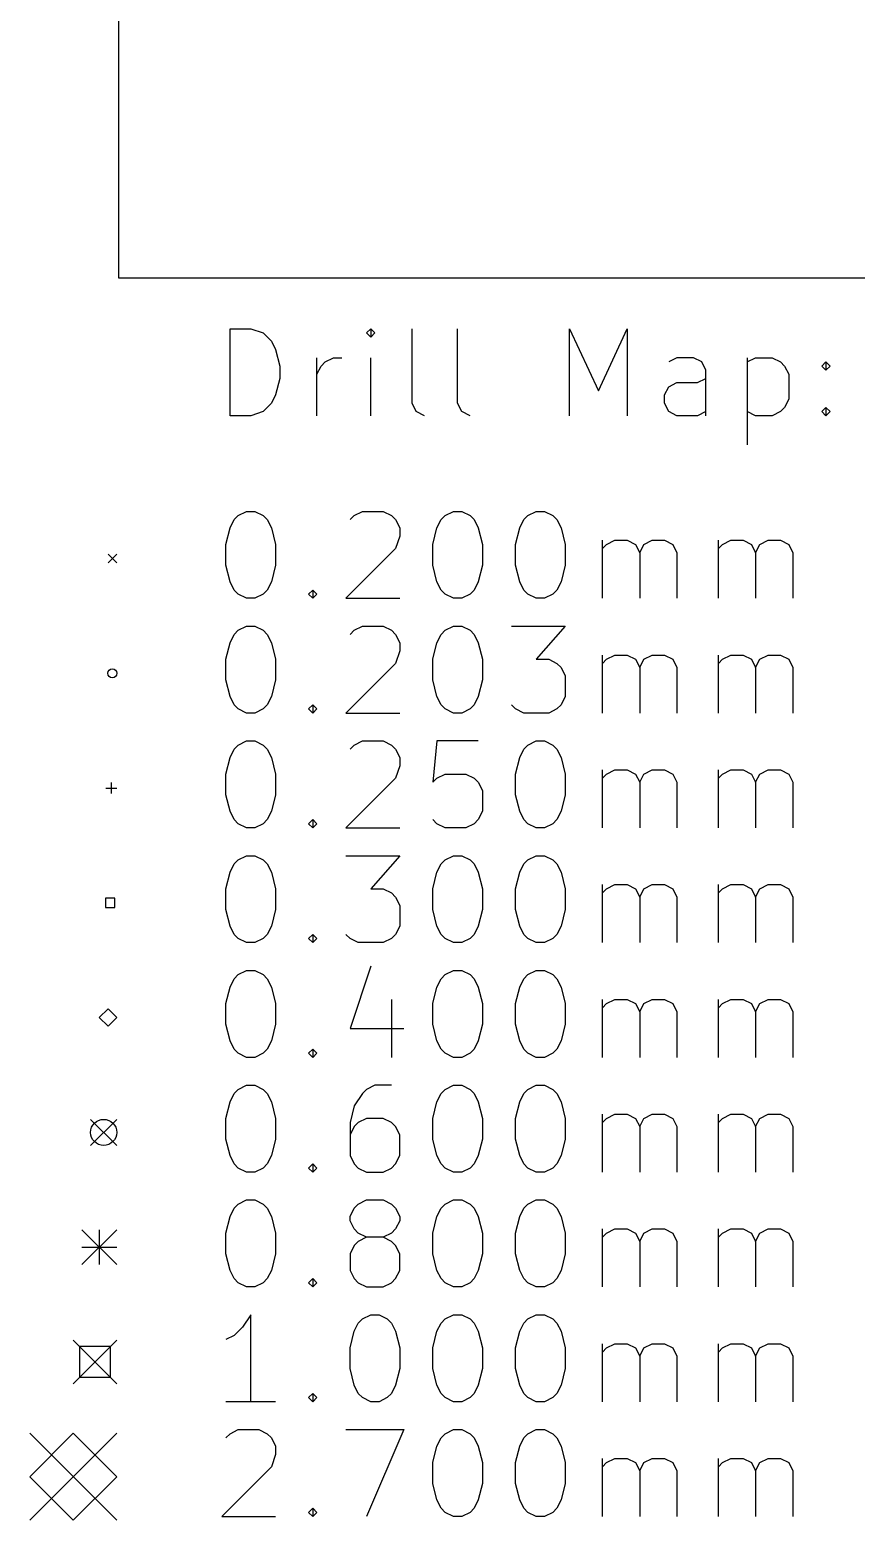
# Model space of a CAD drawing. Extents: x 65 to 140, y -133 to -30.
# Drawn here: x 64.53 to 83.55, y -132.31 to -98.03 of the extents above; entities that cross this region are included whole.
import ezdxf

# ---------------------------------------------------------------- set-up
doc = ezdxf.new("R2010")
doc.units = 0
doc.layers.add('BLACK', color=7, linetype='CONTINUOUS')

msp = doc.modelspace()

# ---------------------------------------------------------------- linework, layer by layer
at = {"layer": 'BLACK', "linetype": 'CONTINUOUS'}
for p, q in [((66.580014, -103.743982), (66.580014, -30.032414)), ((140.281586, -103.743982), (66.580014, -103.743982)), ((69.137782, -106.90882), (69.137782, -104.90882)), ((69.137782, -104.90882), (69.613972, -104.90882)), ((69.613972, -104.90882), (69.899687, -105.004058)), ((69.899687, -105.004058), (70.090163, -105.194534)), ((70.090163, -105.194534), (70.185401, -105.38501)), ((72.375877, -104.90882), (72.280639, -105.004058)), ((72.280639, -105.004058), (72.375877, -105.099296)), ((72.471115, -105.004058), (72.375877, -104.90882)), ((72.375877, -104.90882), (72.375877, -105.099296)), ((72.375877, -105.099296), (72.471115, -105.004058)), ((73.328258, -106.623105), (73.328258, -104.90882)), ((74.375877, -106.623105), (74.375877, -104.90882)), ((76.947306, -106.90882), (76.947306, -104.90882)), ((76.947306, -104.90882), (77.613973, -106.337391)), ((77.613973, -106.337391), (78.280639, -104.90882)), ((78.280639, -104.90882), (78.280639, -106.90882)), ((70.185401, -105.38501), (70.280639, -105.765962)), ((71.137782, -106.90882), (71.137782, -105.575486)), ((71.328258, -105.670724), (71.518734, -105.575486)), ((71.518734, -105.575486), (71.709211, -105.575486)), ((72.375877, -106.90882), (72.375877, -105.575486)), ((79.423496, -105.575486), (79.23302, -105.670724)), ((79.804449, -105.575486), (79.423496, -105.575486)), ((79.994925, -105.670724), (79.804449, -105.575486)), ((81.042544, -105.575486), (81.042544, -107.575486)), ((81.042544, -105.670724), (81.23302, -105.575486)), ((81.23302, -105.575486), (81.613973, -105.575486)), ((81.613973, -105.575486), (81.804449, -105.670724)), ((70.280639, -105.765962), (70.280639, -106.051677)), ((71.137782, -105.956439), (71.23302, -105.765962)), ((71.23302, -105.765962), (71.328258, -105.670724)), ((80.090163, -105.861201), (79.994925, -105.670724)), ((80.090163, -106.90882), (80.090163, -105.861201)), ((81.804449, -105.670724), (81.899687, -105.765962)), ((81.899687, -105.765962), (81.994925, -105.956439)), ((82.75683, -105.765962), (82.852068, -105.670724)), ((82.852068, -105.861201), (82.75683, -105.765962)), ((82.852068, -105.670724), (82.947306, -105.765962)), ((82.852068, -105.670724), (82.852068, -105.861201)), ((82.947306, -105.765962), (82.852068, -105.861201)), ((70.280639, -106.051677), (70.185401, -106.432629)), ((79.137782, -106.432629), (79.23302, -106.242153)), ((79.23302, -106.242153), (79.423496, -106.146915)), ((79.423496, -106.146915), (79.899687, -106.146915)), ((79.899687, -106.146915), (80.090163, -106.051677)), ((81.994925, -105.956439), (81.994925, -106.527867)), ((70.185401, -106.432629), (70.090163, -106.623105)), ((79.137782, -106.623105), (79.137782, -106.432629)), ((81.994925, -106.527867), (81.899687, -106.718343)), ((69.613972, -106.90882), (69.137782, -106.90882)), ((69.899687, -106.813582), (69.613972, -106.90882)), ((70.090163, -106.623105), (69.899687, -106.813582)), ((73.423496, -106.813582), (73.328258, -106.623105)), ((73.613972, -106.90882), (73.423496, -106.813582)), ((74.471115, -106.813582), (74.375877, -106.623105)), ((74.661591, -106.90882), (74.471115, -106.813582)), ((79.23302, -106.813582), (79.137782, -106.623105)), ((79.423496, -106.90882), (79.23302, -106.813582)), ((79.899687, -106.90882), (79.423496, -106.90882)), ((80.090163, -106.813582), (79.899687, -106.90882)), ((81.23302, -106.90882), (81.042544, -106.813582)), ((81.613973, -106.90882), (81.23302, -106.90882)), ((81.804449, -106.813582), (81.613973, -106.90882)), ((81.899687, -106.718343), (81.804449, -106.813582)), ((82.75683, -106.813582), (82.852068, -106.718343)), ((82.852068, -106.90882), (82.75683, -106.813582)), ((82.852068, -106.718343), (82.947306, -106.813582)), ((82.852068, -106.718343), (82.852068, -106.90882)), ((82.947306, -106.813582), (82.852068, -106.90882)), ((69.137782, -109.489772), (69.23302, -109.299296)), ((69.23302, -109.299296), (69.328258, -109.204058)), ((69.328258, -109.204058), (69.518734, -109.10882)), ((69.518734, -109.10882), (69.709211, -109.10882)), ((69.709211, -109.10882), (69.899687, -109.204058)), ((69.899687, -109.204058), (69.994925, -109.299296)), ((69.994925, -109.299296), (70.090163, -109.489772)), ((71.899687, -109.299296), (71.994925, -109.204058)), ((71.994925, -109.204058), (72.185401, -109.10882)), ((72.185401, -109.10882), (72.661592, -109.10882)), ((72.661592, -109.10882), (72.852068, -109.204058)), ((72.852068, -109.204058), (72.947306, -109.299296)), ((72.947306, -109.299296), (73.042544, -109.489772)), ((73.899687, -109.489772), (73.994925, -109.299296)), ((73.994925, -109.299296), (74.090163, -109.204058)), ((74.090163, -109.204058), (74.280639, -109.10882)), ((74.280639, -109.10882), (74.471116, -109.10882)), ((74.471116, -109.10882), (74.661592, -109.204058)), ((74.661592, -109.204058), (74.75683, -109.299296)), ((74.75683, -109.299296), (74.852068, -109.489772)), ((75.804449, -109.489772), (75.899687, -109.299296)), ((75.899687, -109.299296), (75.994925, -109.204058)), ((75.994925, -109.204058), (76.185401, -109.10882)), ((76.185401, -109.10882), (76.375878, -109.10882)), ((76.375878, -109.10882), (76.566354, -109.204058)), ((76.566354, -109.204058), (76.661592, -109.299296)), ((76.661592, -109.299296), (76.75683, -109.489772)), ((69.042544, -109.870724), (69.137782, -109.489772)), ((70.090163, -109.489772), (70.185401, -109.870724)), ((73.042544, -109.680248), (72.947306, -109.965962)), ((73.042544, -109.489772), (73.042544, -109.680248)), ((73.804449, -109.870724), (73.899687, -109.489772)), ((74.852068, -109.489772), (74.947306, -109.870724)), ((75.709211, -109.870724), (75.804449, -109.489772)), ((76.75683, -109.489772), (76.852068, -109.870724)), ((69.042544, -110.346915), (69.042544, -109.870724)), ((70.185401, -109.870724), (70.185401, -110.346915)), ((72.947306, -109.965962), (71.804449, -111.10882)), ((73.804449, -110.346915), (73.804449, -109.870724)), ((74.947306, -109.870724), (74.947306, -110.346915)), ((75.709211, -110.346915), (75.709211, -109.870724)), ((76.852068, -109.870724), (76.852068, -110.346915)), ((77.709211, -111.10882), (77.709211, -109.775486)), ((77.709211, -109.965962), (77.804449, -109.870724)), ((77.804449, -109.870724), (77.994925, -109.775486)), ((77.994925, -109.775486), (78.28064, -109.775486)), ((78.28064, -109.775486), (78.471116, -109.870724)), ((78.471116, -109.870724), (78.566354, -110.061201)), ((78.566354, -110.061201), (78.661592, -109.870724)), ((78.661592, -109.870724), (78.852068, -109.775486)), ((78.852068, -109.775486), (79.137782, -109.775486)), ((79.137782, -109.775486), (79.328259, -109.870724)), ((79.328259, -109.870724), (79.423497, -110.061201)), ((80.375878, -111.10882), (80.375878, -109.775486)), ((80.375878, -109.965962), (80.471116, -109.870724)), ((80.471116, -109.870724), (80.661592, -109.775486)), ((80.661592, -109.775486), (80.947307, -109.775486)), ((80.947307, -109.775486), (81.137783, -109.870724)), ((81.137783, -109.870724), (81.233021, -110.061201)), ((81.233021, -110.061201), (81.328259, -109.870724)), ((81.328259, -109.870724), (81.518735, -109.775486)), ((81.518735, -109.775486), (81.804449, -109.775486)), ((81.804449, -109.775486), (81.994926, -109.870724)), ((81.994926, -109.870724), (82.090164, -110.061201)), ((66.330014, -110.093982), (66.530014, -110.293982)), ((66.530014, -110.093982), (66.330014, -110.293982)), ((69.137782, -110.727867), (69.042544, -110.346915)), ((70.185401, -110.346915), (70.090163, -110.727867)), ((73.899687, -110.727867), (73.804449, -110.346915)), ((74.947306, -110.346915), (74.852068, -110.727867)), ((75.804449, -110.727867), (75.709211, -110.346915)), ((76.852068, -110.346915), (76.75683, -110.727867)), ((78.566354, -110.061201), (78.566354, -111.10882)), ((79.423497, -110.061201), (79.423497, -111.10882)), ((81.233021, -110.061201), (81.233021, -111.10882)), ((82.090164, -110.061201), (82.090164, -111.10882)), ((69.23302, -110.918343), (69.137782, -110.727867)), ((70.090163, -110.727867), (69.994925, -110.918343)), ((73.994925, -110.918343), (73.899687, -110.727867)), ((74.852068, -110.727867), (74.75683, -110.918343)), ((75.899687, -110.918343), (75.804449, -110.727867)), ((76.75683, -110.727867), (76.661592, -110.918343)), ((69.328258, -111.013582), (69.23302, -110.918343)), ((69.518734, -111.10882), (69.328258, -111.013582)), ((69.899687, -111.013582), (69.709211, -111.10882)), ((69.994925, -110.918343), (69.899687, -111.013582)), ((70.947306, -111.013582), (71.042544, -110.918343)), ((71.042544, -111.10882), (70.947306, -111.013582)), ((71.042544, -110.918343), (71.137782, -111.013582)), ((71.042544, -110.918343), (71.042544, -111.10882)), ((71.137782, -111.013582), (71.042544, -111.10882)), ((74.090163, -111.013582), (73.994925, -110.918343)), ((74.280639, -111.10882), (74.090163, -111.013582)), ((74.661592, -111.013582), (74.471116, -111.10882)), ((74.75683, -110.918343), (74.661592, -111.013582)), ((75.994925, -111.013582), (75.899687, -110.918343)), ((76.185401, -111.10882), (75.994925, -111.013582)), ((76.566354, -111.013582), (76.375878, -111.10882)), ((76.661592, -110.918343), (76.566354, -111.013582)), ((69.709211, -111.10882), (69.518734, -111.10882)), ((71.804449, -111.10882), (73.042544, -111.10882)), ((74.471116, -111.10882), (74.280639, -111.10882)), ((76.375878, -111.10882), (76.185401, -111.10882)), ((69.328258, -111.844058), (69.518734, -111.74882)), ((69.518734, -111.74882), (69.709211, -111.74882)), ((69.709211, -111.74882), (69.899687, -111.844058)), ((71.994925, -111.844058), (72.185401, -111.74882)), ((72.185401, -111.74882), (72.661592, -111.74882)), ((72.661592, -111.74882), (72.852068, -111.844058)), ((74.090163, -111.844058), (74.280639, -111.74882)), ((74.280639, -111.74882), (74.471116, -111.74882)), ((74.471116, -111.74882), (74.661592, -111.844058)), ((75.613973, -111.74882), (76.852068, -111.74882)), ((76.852068, -111.74882), (76.185401, -112.510724)), ((69.137782, -112.129772), (69.23302, -111.939296)), ((69.23302, -111.939296), (69.328258, -111.844058)), ((69.899687, -111.844058), (69.994925, -111.939296)), ((69.994925, -111.939296), (70.090163, -112.129772)), ((71.899687, -111.939296), (71.994925, -111.844058)), ((72.852068, -111.844058), (72.947306, -111.939296)), ((72.947306, -111.939296), (73.042544, -112.129772)), ((73.899687, -112.129772), (73.994925, -111.939296)), ((73.994925, -111.939296), (74.090163, -111.844058)), ((74.661592, -111.844058), (74.75683, -111.939296)), ((74.75683, -111.939296), (74.852068, -112.129772)), ((69.042544, -112.510724), (69.137782, -112.129772)), ((70.090163, -112.129772), (70.185401, -112.510724)), ((73.042544, -112.320248), (72.947306, -112.605962)), ((73.042544, -112.129772), (73.042544, -112.320248)), ((73.804449, -112.510724), (73.899687, -112.129772)), ((74.852068, -112.129772), (74.947306, -112.510724)), ((77.709211, -113.74882), (77.709211, -112.415486)), ((77.804449, -112.510724), (77.994925, -112.415486)), ((77.994925, -112.415486), (78.28064, -112.415486)), ((78.28064, -112.415486), (78.471116, -112.510724)), ((78.661592, -112.510724), (78.852068, -112.415486)), ((78.852068, -112.415486), (79.137782, -112.415486)), ((79.137782, -112.415486), (79.328259, -112.510724)), ((80.375878, -113.74882), (80.375878, -112.415486)), ((80.471116, -112.510724), (80.661592, -112.415486)), ((80.661592, -112.415486), (80.947307, -112.415486)), ((80.947307, -112.415486), (81.137783, -112.510724)), ((81.328259, -112.510724), (81.518735, -112.415486)), ((81.518735, -112.415486), (81.804449, -112.415486)), ((81.804449, -112.415486), (81.994926, -112.510724)), ((69.042544, -112.986915), (69.042544, -112.510724)), ((70.185401, -112.510724), (70.185401, -112.986915)), ((72.947306, -112.605962), (71.804449, -113.74882)), ((73.804449, -112.986915), (73.804449, -112.510724)), ((74.947306, -112.510724), (74.947306, -112.986915)), ((76.185401, -112.510724), (76.471116, -112.510724)), ((76.471116, -112.510724), (76.661592, -112.605962)), ((76.661592, -112.605962), (76.75683, -112.701201)), ((76.75683, -112.701201), (76.852068, -112.891677)), ((77.709211, -112.605962), (77.804449, -112.510724)), ((78.471116, -112.510724), (78.566354, -112.701201)), ((78.566354, -112.701201), (78.661592, -112.510724)), ((78.566354, -112.701201), (78.566354, -113.74882)), ((79.328259, -112.510724), (79.423497, -112.701201)), ((79.423497, -112.701201), (79.423497, -113.74882)), ((80.375878, -112.605962), (80.471116, -112.510724)), ((81.137783, -112.510724), (81.233021, -112.701201)), ((81.233021, -112.701201), (81.328259, -112.510724)), ((81.233021, -112.701201), (81.233021, -113.74882)), ((81.994926, -112.510724), (82.090164, -112.701201)), ((82.090164, -112.701201), (82.090164, -113.74882)), ((69.137782, -113.367867), (69.042544, -112.986915)), ((70.185401, -112.986915), (70.090163, -113.367867)), ((73.899687, -113.367867), (73.804449, -112.986915)), ((74.947306, -112.986915), (74.852068, -113.367867)), ((76.852068, -112.891677), (76.852068, -113.367867)), ((69.23302, -113.558343), (69.137782, -113.367867)), ((70.090163, -113.367867), (69.994925, -113.558343)), ((73.994925, -113.558343), (73.899687, -113.367867)), ((74.852068, -113.367867), (74.75683, -113.558343)), ((76.852068, -113.367867), (76.75683, -113.558343)), ((69.328258, -113.653582), (69.23302, -113.558343)), ((69.518734, -113.74882), (69.328258, -113.653582)), ((69.709211, -113.74882), (69.518734, -113.74882)), ((69.899687, -113.653582), (69.709211, -113.74882)), ((69.994925, -113.558343), (69.899687, -113.653582)), ((70.947306, -113.653582), (71.042544, -113.558343)), ((71.042544, -113.74882), (70.947306, -113.653582)), ((71.042544, -113.558343), (71.137782, -113.653582)), ((71.042544, -113.558343), (71.042544, -113.74882)), ((71.137782, -113.653582), (71.042544, -113.74882)), ((71.804449, -113.74882), (73.042544, -113.74882)), ((74.090163, -113.653582), (73.994925, -113.558343)), ((74.280639, -113.74882), (74.090163, -113.653582)), ((74.471116, -113.74882), (74.280639, -113.74882)), ((74.661592, -113.653582), (74.471116, -113.74882)), ((74.75683, -113.558343), (74.661592, -113.653582)), ((75.709211, -113.653582), (75.613973, -113.558343)), ((75.899687, -113.74882), (75.709211, -113.653582)), ((76.471116, -113.74882), (75.899687, -113.74882)), ((76.661592, -113.653582), (76.471116, -113.74882)), ((76.75683, -113.558343), (76.661592, -113.653582)), ((69.23302, -114.579296), (69.328258, -114.484058)), ((69.328258, -114.484058), (69.518734, -114.38882)), ((69.518734, -114.38882), (69.709211, -114.38882)), ((69.709211, -114.38882), (69.899687, -114.484058)), ((69.899687, -114.484058), (69.994925, -114.579296)), ((71.899687, -114.579296), (71.994925, -114.484058)), ((71.994925, -114.484058), (72.185401, -114.38882)), ((72.185401, -114.38882), (72.661592, -114.38882)), ((72.661592, -114.38882), (72.852068, -114.484058)), ((72.852068, -114.484058), (72.947306, -114.579296)), ((73.899687, -114.38882), (73.804449, -115.341201)), ((74.852068, -114.38882), (73.899687, -114.38882)), ((75.899687, -114.579296), (75.994925, -114.484058)), ((75.994925, -114.484058), (76.185401, -114.38882)), ((76.185401, -114.38882), (76.375878, -114.38882)), ((76.375878, -114.38882), (76.566354, -114.484058)), ((76.566354, -114.484058), (76.661592, -114.579296)), ((69.042544, -115.150724), (69.137782, -114.769772)), ((69.137782, -114.769772), (69.23302, -114.579296)), ((69.994925, -114.579296), (70.090163, -114.769772)), ((70.090163, -114.769772), (70.185401, -115.150724)), ((72.947306, -114.579296), (73.042544, -114.769772)), ((73.042544, -114.769772), (73.042544, -114.960248)), ((75.709211, -115.150724), (75.804449, -114.769772)), ((75.804449, -114.769772), (75.899687, -114.579296)), ((76.661592, -114.579296), (76.75683, -114.769772)), ((76.75683, -114.769772), (76.852068, -115.150724)), ((69.042544, -115.626915), (69.042544, -115.150724)), ((70.185401, -115.150724), (70.185401, -115.626915)), ((73.042544, -114.960248), (72.947306, -115.245962)), ((73.899687, -115.245962), (74.090163, -115.150724)), ((74.090163, -115.150724), (74.566354, -115.150724)), ((74.566354, -115.150724), (74.75683, -115.245962)), ((75.709211, -115.626915), (75.709211, -115.150724)), ((76.852068, -115.150724), (76.852068, -115.626915)), ((77.709211, -116.38882), (77.709211, -115.055486)), ((77.709211, -115.245962), (77.804449, -115.150724)), ((77.804449, -115.150724), (77.994925, -115.055486)), ((77.994925, -115.055486), (78.28064, -115.055486)), ((78.28064, -115.055486), (78.471116, -115.150724)), ((78.471116, -115.150724), (78.566354, -115.341201)), ((78.566354, -115.341201), (78.661592, -115.150724)), ((78.661592, -115.150724), (78.852068, -115.055486)), ((78.852068, -115.055486), (79.137782, -115.055486)), ((79.137782, -115.055486), (79.328259, -115.150724)), ((79.328259, -115.150724), (79.423497, -115.341201)), ((80.375878, -116.38882), (80.375878, -115.055486)), ((80.375878, -115.245962), (80.471116, -115.150724)), ((80.471116, -115.150724), (80.661592, -115.055486)), ((80.661592, -115.055486), (80.947307, -115.055486)), ((80.947307, -115.055486), (81.137783, -115.150724)), ((81.137783, -115.150724), (81.233021, -115.341201)), ((81.233021, -115.341201), (81.328259, -115.150724)), ((81.328259, -115.150724), (81.518735, -115.055486)), ((81.518735, -115.055486), (81.804449, -115.055486)), ((81.804449, -115.055486), (81.994926, -115.150724)), ((81.994926, -115.150724), (82.090164, -115.341201)), ((66.280014, -115.473982), (66.530014, -115.473982)), ((66.405014, -115.348982), (66.405014, -115.598982)), ((72.947306, -115.245962), (71.804449, -116.38882)), ((73.804449, -115.341201), (73.899687, -115.245962)), ((74.75683, -115.245962), (74.852068, -115.341201)), ((74.852068, -115.341201), (74.947306, -115.531677)), ((78.566354, -115.341201), (78.566354, -116.38882)), ((79.423497, -115.341201), (79.423497, -116.38882)), ((81.233021, -115.341201), (81.233021, -116.38882)), ((82.090164, -115.341201), (82.090164, -116.38882)), ((69.137782, -116.007867), (69.042544, -115.626915)), ((70.185401, -115.626915), (70.090163, -116.007867)), ((74.947306, -115.531677), (74.947306, -116.007867)), ((75.804449, -116.007867), (75.709211, -115.626915)), ((76.852068, -115.626915), (76.75683, -116.007867)), ((69.23302, -116.198343), (69.137782, -116.007867)), ((69.328258, -116.293582), (69.23302, -116.198343)), ((69.994925, -116.198343), (69.899687, -116.293582)), ((70.090163, -116.007867), (69.994925, -116.198343)), ((70.947306, -116.293582), (71.042544, -116.198343)), ((71.042544, -116.198343), (71.137782, -116.293582)), ((71.042544, -116.198343), (71.042544, -116.38882)), ((73.899687, -116.293582), (73.804449, -116.198343)), ((74.852068, -116.198343), (74.75683, -116.293582)), ((74.947306, -116.007867), (74.852068, -116.198343)), ((75.899687, -116.198343), (75.804449, -116.007867)), ((75.994925, -116.293582), (75.899687, -116.198343)), ((76.661592, -116.198343), (76.566354, -116.293582)), ((76.75683, -116.007867), (76.661592, -116.198343)), ((69.518734, -116.38882), (69.328258, -116.293582)), ((69.709211, -116.38882), (69.518734, -116.38882)), ((69.899687, -116.293582), (69.709211, -116.38882)), ((71.042544, -116.38882), (70.947306, -116.293582)), ((71.137782, -116.293582), (71.042544, -116.38882)), ((71.804449, -116.38882), (73.042544, -116.38882)), ((74.090163, -116.38882), (73.899687, -116.293582)), ((74.566354, -116.38882), (74.090163, -116.38882)), ((74.75683, -116.293582), (74.566354, -116.38882)), ((76.185401, -116.38882), (75.994925, -116.293582)), ((76.375878, -116.38882), (76.185401, -116.38882)), ((76.566354, -116.293582), (76.375878, -116.38882)), ((69.137782, -117.409772), (69.23302, -117.219296)), ((69.23302, -117.219296), (69.328258, -117.124058)), ((69.328258, -117.124058), (69.518734, -117.02882)), ((69.518734, -117.02882), (69.709211, -117.02882)), ((69.709211, -117.02882), (69.899687, -117.124058)), ((69.899687, -117.124058), (69.994925, -117.219296)), ((69.994925, -117.219296), (70.090163, -117.409772)), ((71.804449, -117.02882), (73.042544, -117.02882)), ((73.042544, -117.02882), (72.375877, -117.790724)), ((73.899687, -117.409772), (73.994925, -117.219296)), ((73.994925, -117.219296), (74.090163, -117.124058)), ((74.090163, -117.124058), (74.280639, -117.02882)), ((74.280639, -117.02882), (74.471116, -117.02882)), ((74.471116, -117.02882), (74.661592, -117.124058)), ((74.661592, -117.124058), (74.75683, -117.219296)), ((74.75683, -117.219296), (74.852068, -117.409772)), ((75.804449, -117.409772), (75.899687, -117.219296)), ((75.899687, -117.219296), (75.994925, -117.124058)), ((75.994925, -117.124058), (76.185401, -117.02882)), ((76.185401, -117.02882), (76.375878, -117.02882)), ((76.375878, -117.02882), (76.566354, -117.124058)), ((76.566354, -117.124058), (76.661592, -117.219296)), ((76.661592, -117.219296), (76.75683, -117.409772)), ((69.042544, -117.790724), (69.137782, -117.409772)), ((70.090163, -117.409772), (70.185401, -117.790724)), ((73.804449, -117.790724), (73.899687, -117.409772)), ((74.852068, -117.409772), (74.947306, -117.790724)), ((75.709211, -117.790724), (75.804449, -117.409772)), ((76.75683, -117.409772), (76.852068, -117.790724)), ((69.042544, -118.266915), (69.042544, -117.790724)), ((70.185401, -117.790724), (70.185401, -118.266915)), ((72.375877, -117.790724), (72.661592, -117.790724)), ((72.661592, -117.790724), (72.852068, -117.885962)), ((72.852068, -117.885962), (72.947306, -117.981201)), ((73.804449, -118.266915), (73.804449, -117.790724)), ((74.947306, -117.790724), (74.947306, -118.266915)), ((75.709211, -118.266915), (75.709211, -117.790724)), ((76.852068, -117.790724), (76.852068, -118.266915)), ((77.709211, -119.02882), (77.709211, -117.695486)), ((77.709211, -117.885962), (77.804449, -117.790724)), ((77.804449, -117.790724), (77.994925, -117.695486)), ((77.994925, -117.695486), (78.28064, -117.695486)), ((78.28064, -117.695486), (78.471116, -117.790724)), ((78.471116, -117.790724), (78.566354, -117.981201)), ((78.566354, -117.981201), (78.661592, -117.790724)), ((78.661592, -117.790724), (78.852068, -117.695486)), ((78.852068, -117.695486), (79.137782, -117.695486)), ((79.137782, -117.695486), (79.328259, -117.790724)), ((79.328259, -117.790724), (79.423497, -117.981201)), ((80.375878, -119.02882), (80.375878, -117.695486)), ((80.375878, -117.885962), (80.471116, -117.790724)), ((80.471116, -117.790724), (80.661592, -117.695486)), ((80.661592, -117.695486), (80.947307, -117.695486)), ((80.947307, -117.695486), (81.137783, -117.790724)), ((81.137783, -117.790724), (81.233021, -117.981201)), ((81.233021, -117.981201), (81.328259, -117.790724)), ((81.328259, -117.790724), (81.518735, -117.695486)), ((81.518735, -117.695486), (81.804449, -117.695486)), ((81.804449, -117.695486), (81.994926, -117.790724)), ((81.994926, -117.790724), (82.090164, -117.981201)), ((66.486081, -118.007915), (66.273947, -118.007915)), ((66.273947, -118.007915), (66.273947, -118.220049)), ((66.273947, -118.220049), (66.486081, -118.220049)), ((66.486081, -118.220049), (66.486081, -118.007915)), ((69.137782, -118.647867), (69.042544, -118.266915)), ((70.185401, -118.266915), (70.090163, -118.647867)), ((72.947306, -117.981201), (73.042544, -118.171677)), ((73.042544, -118.171677), (73.042544, -118.647867)), ((73.899687, -118.647867), (73.804449, -118.266915)), ((74.947306, -118.266915), (74.852068, -118.647867)), ((75.804449, -118.647867), (75.709211, -118.266915)), ((76.852068, -118.266915), (76.75683, -118.647867)), ((78.566354, -117.981201), (78.566354, -119.02882)), ((79.423497, -117.981201), (79.423497, -119.02882)), ((81.233021, -117.981201), (81.233021, -119.02882)), ((82.090164, -117.981201), (82.090164, -119.02882)), ((69.23302, -118.838343), (69.137782, -118.647867)), ((69.328258, -118.933582), (69.23302, -118.838343)), ((69.518734, -119.02882), (69.328258, -118.933582)), ((69.899687, -118.933582), (69.709211, -119.02882)), ((69.994925, -118.838343), (69.899687, -118.933582)), ((70.090163, -118.647867), (69.994925, -118.838343)), ((70.947306, -118.933582), (71.042544, -118.838343)), ((71.042544, -119.02882), (70.947306, -118.933582)), ((71.042544, -118.838343), (71.137782, -118.933582)), ((71.042544, -118.838343), (71.042544, -119.02882)), ((71.137782, -118.933582), (71.042544, -119.02882)), ((71.899687, -118.933582), (71.804449, -118.838343)), ((72.090163, -119.02882), (71.899687, -118.933582)), ((72.852068, -118.933582), (72.661592, -119.02882)), ((72.947306, -118.838343), (72.852068, -118.933582)), ((73.042544, -118.647867), (72.947306, -118.838343)), ((73.994925, -118.838343), (73.899687, -118.647867)), ((74.090163, -118.933582), (73.994925, -118.838343)), ((74.280639, -119.02882), (74.090163, -118.933582)), ((74.661592, -118.933582), (74.471116, -119.02882)), ((74.75683, -118.838343), (74.661592, -118.933582)), ((74.852068, -118.647867), (74.75683, -118.838343)), ((75.899687, -118.838343), (75.804449, -118.647867)), ((75.994925, -118.933582), (75.899687, -118.838343)), ((76.185401, -119.02882), (75.994925, -118.933582)), ((76.566354, -118.933582), (76.375878, -119.02882)), ((76.661592, -118.838343), (76.566354, -118.933582)), ((76.75683, -118.647867), (76.661592, -118.838343)), ((69.709211, -119.02882), (69.518734, -119.02882)), ((72.661592, -119.02882), (72.090163, -119.02882)), ((74.471116, -119.02882), (74.280639, -119.02882)), ((76.375878, -119.02882), (76.185401, -119.02882)), ((72.375877, -119.573582), (71.899687, -121.002153)), ((69.137782, -120.049772), (69.23302, -119.859296)), ((69.23302, -119.859296), (69.328258, -119.764058)), ((69.328258, -119.764058), (69.518734, -119.66882)), ((69.518734, -119.66882), (69.709211, -119.66882)), ((69.709211, -119.66882), (69.899687, -119.764058)), ((69.899687, -119.764058), (69.994925, -119.859296)), ((69.994925, -119.859296), (70.090163, -120.049772)), ((73.899687, -120.049772), (73.994925, -119.859296)), ((73.994925, -119.859296), (74.090163, -119.764058)), ((74.090163, -119.764058), (74.280639, -119.66882)), ((74.280639, -119.66882), (74.471116, -119.66882)), ((74.471116, -119.66882), (74.661592, -119.764058)), ((74.661592, -119.764058), (74.75683, -119.859296)), ((74.75683, -119.859296), (74.852068, -120.049772)), ((75.804449, -120.049772), (75.899687, -119.859296)), ((75.899687, -119.859296), (75.994925, -119.764058)), ((75.994925, -119.764058), (76.185401, -119.66882)), ((76.185401, -119.66882), (76.375878, -119.66882)), ((76.375878, -119.66882), (76.566354, -119.764058)), ((76.566354, -119.764058), (76.661592, -119.859296)), ((76.661592, -119.859296), (76.75683, -120.049772)), ((69.042544, -120.430724), (69.137782, -120.049772)), ((70.090163, -120.049772), (70.185401, -120.430724)), ((73.804449, -120.430724), (73.899687, -120.049772)), ((74.852068, -120.049772), (74.947306, -120.430724)), ((75.709211, -120.430724), (75.804449, -120.049772)), ((76.75683, -120.049772), (76.852068, -120.430724)), ((66.330014, -120.553982), (66.130014, -120.753982)), ((66.530014, -120.753982), (66.330014, -120.553982)), ((69.042544, -120.906915), (69.042544, -120.430724)), ((70.185401, -120.430724), (70.185401, -120.906915)), ((72.852068, -120.335486), (72.852068, -121.66882)), ((73.804449, -120.906915), (73.804449, -120.430724)), ((74.947306, -120.430724), (74.947306, -120.906915)), ((75.709211, -120.906915), (75.709211, -120.430724)), ((76.852068, -120.430724), (76.852068, -120.906915)), ((77.709211, -121.66882), (77.709211, -120.335486)), ((77.709211, -120.525962), (77.804449, -120.430724)), ((77.804449, -120.430724), (77.994925, -120.335486)), ((77.994925, -120.335486), (78.28064, -120.335486)), ((78.28064, -120.335486), (78.471116, -120.430724)), ((78.471116, -120.430724), (78.566354, -120.621201)), ((78.566354, -120.621201), (78.661592, -120.430724)), ((78.566354, -120.621201), (78.566354, -121.66882)), ((78.661592, -120.430724), (78.852068, -120.335486)), ((78.852068, -120.335486), (79.137782, -120.335486)), ((79.137782, -120.335486), (79.328259, -120.430724)), ((79.328259, -120.430724), (79.423497, -120.621201)), ((79.423497, -120.621201), (79.423497, -121.66882)), ((80.375878, -121.66882), (80.375878, -120.335486)), ((80.375878, -120.525962), (80.471116, -120.430724)), ((80.471116, -120.430724), (80.661592, -120.335486)), ((80.661592, -120.335486), (80.947307, -120.335486)), ((80.947307, -120.335486), (81.137783, -120.430724)), ((81.137783, -120.430724), (81.233021, -120.621201)), ((81.233021, -120.621201), (81.328259, -120.430724)), ((81.233021, -120.621201), (81.233021, -121.66882)), ((81.328259, -120.430724), (81.518735, -120.335486)), ((81.518735, -120.335486), (81.804449, -120.335486)), ((81.804449, -120.335486), (81.994926, -120.430724)), ((81.994926, -120.430724), (82.090164, -120.621201)), ((82.090164, -120.621201), (82.090164, -121.66882)), ((66.130014, -120.753982), (66.330014, -120.953982)), ((66.330014, -120.953982), (66.530014, -120.753982)), ((69.137782, -121.287867), (69.042544, -120.906915)), ((70.185401, -120.906915), (70.090163, -121.287867)), ((71.899687, -121.002153), (73.137782, -121.002153)), ((73.899687, -121.287867), (73.804449, -120.906915)), ((74.947306, -120.906915), (74.852068, -121.287867)), ((75.804449, -121.287867), (75.709211, -120.906915)), ((76.852068, -120.906915), (76.75683, -121.287867)), ((69.23302, -121.478343), (69.137782, -121.287867)), ((70.090163, -121.287867), (69.994925, -121.478343)), ((73.994925, -121.478343), (73.899687, -121.287867)), ((74.852068, -121.287867), (74.75683, -121.478343)), ((75.899687, -121.478343), (75.804449, -121.287867)), ((76.75683, -121.287867), (76.661592, -121.478343)), ((69.328258, -121.573582), (69.23302, -121.478343)), ((69.518734, -121.66882), (69.328258, -121.573582)), ((69.709211, -121.66882), (69.518734, -121.66882)), ((69.899687, -121.573582), (69.709211, -121.66882)), ((69.994925, -121.478343), (69.899687, -121.573582)), ((70.947306, -121.573582), (71.042544, -121.478343)), ((71.042544, -121.66882), (70.947306, -121.573582)), ((71.042544, -121.478343), (71.137782, -121.573582)), ((71.042544, -121.478343), (71.042544, -121.66882)), ((71.137782, -121.573582), (71.042544, -121.66882)), ((74.090163, -121.573582), (73.994925, -121.478343)), ((74.280639, -121.66882), (74.090163, -121.573582)), ((74.471116, -121.66882), (74.280639, -121.66882)), ((74.661592, -121.573582), (74.471116, -121.66882)), ((74.75683, -121.478343), (74.661592, -121.573582)), ((75.994925, -121.573582), (75.899687, -121.478343)), ((76.185401, -121.66882), (75.994925, -121.573582)), ((76.375878, -121.66882), (76.185401, -121.66882)), ((76.566354, -121.573582), (76.375878, -121.66882)), ((76.661592, -121.478343), (76.566354, -121.573582)), ((69.328258, -122.404058), (69.518734, -122.30882)), ((69.518734, -122.30882), (69.709211, -122.30882)), ((69.709211, -122.30882), (69.899687, -122.404058)), ((72.471115, -122.30882), (72.280639, -122.404058)), ((72.852068, -122.30882), (72.471115, -122.30882)), ((74.090163, -122.404058), (74.280639, -122.30882)), ((74.280639, -122.30882), (74.471116, -122.30882)), ((74.471116, -122.30882), (74.661592, -122.404058)), ((75.994925, -122.404058), (76.185401, -122.30882)), ((76.185401, -122.30882), (76.375878, -122.30882)), ((76.375878, -122.30882), (76.566354, -122.404058)), ((69.042544, -123.070724), (69.137782, -122.689772)), ((69.137782, -122.689772), (69.23302, -122.499296)), ((69.23302, -122.499296), (69.328258, -122.404058)), ((69.899687, -122.404058), (69.994925, -122.499296)), ((69.994925, -122.499296), (70.090163, -122.689772)), ((70.090163, -122.689772), (70.185401, -123.070724)), ((72.185401, -122.499296), (71.994925, -122.78501)), ((72.280639, -122.404058), (72.185401, -122.499296)), ((73.804449, -123.070724), (73.899687, -122.689772)), ((73.899687, -122.689772), (73.994925, -122.499296)), ((73.994925, -122.499296), (74.090163, -122.404058)), ((74.661592, -122.404058), (74.75683, -122.499296)), ((74.75683, -122.499296), (74.852068, -122.689772)), ((74.852068, -122.689772), (74.947306, -123.070724)), ((75.709211, -123.070724), (75.804449, -122.689772)), ((75.804449, -122.689772), (75.899687, -122.499296)), ((75.899687, -122.499296), (75.994925, -122.404058)), ((76.566354, -122.404058), (76.661592, -122.499296)), ((76.661592, -122.499296), (76.75683, -122.689772)), ((76.75683, -122.689772), (76.852068, -123.070724)), ((71.994925, -122.78501), (71.899687, -123.165962)), ((77.709211, -124.30882), (77.709211, -122.975486)), ((77.804449, -123.070724), (77.994925, -122.975486)), ((77.994925, -122.975486), (78.28064, -122.975486)), ((78.28064, -122.975486), (78.471116, -123.070724)), ((78.661592, -123.070724), (78.852068, -122.975486)), ((78.852068, -122.975486), (79.137782, -122.975486)), ((79.137782, -122.975486), (79.328259, -123.070724)), ((80.375878, -124.30882), (80.375878, -122.975486)), ((80.471116, -123.070724), (80.661592, -122.975486)), ((80.661592, -122.975486), (80.947307, -122.975486)), ((80.947307, -122.975486), (81.137783, -123.070724)), ((81.328259, -123.070724), (81.518735, -122.975486)), ((81.518735, -122.975486), (81.804449, -122.975486)), ((81.804449, -122.975486), (81.994926, -123.070724)), ((65.930014, -123.093982), (66.530014, -123.693982)), ((66.530014, -123.093982), (65.930014, -123.693982)), ((69.042544, -123.546915), (69.042544, -123.070724)), ((70.185401, -123.070724), (70.185401, -123.546915)), ((71.899687, -123.165962), (71.899687, -123.927867)), ((71.994925, -123.261201), (71.899687, -123.451677)), ((72.090163, -123.165962), (71.994925, -123.261201)), ((72.280639, -123.070724), (72.090163, -123.165962)), ((72.661592, -123.070724), (72.280639, -123.070724)), ((72.852068, -123.165962), (72.661592, -123.070724)), ((72.947306, -123.261201), (72.852068, -123.165962)), ((73.042544, -123.451677), (72.947306, -123.261201)), ((73.804449, -123.546915), (73.804449, -123.070724)), ((74.947306, -123.070724), (74.947306, -123.546915)), ((75.709211, -123.546915), (75.709211, -123.070724)), ((76.852068, -123.070724), (76.852068, -123.546915)), ((77.709211, -123.165962), (77.804449, -123.070724)), ((78.471116, -123.070724), (78.566354, -123.261201)), ((78.566354, -123.261201), (78.661592, -123.070724)), ((78.566354, -123.261201), (78.566354, -124.30882)), ((79.328259, -123.070724), (79.423497, -123.261201)), ((79.423497, -123.261201), (79.423497, -124.30882)), ((80.375878, -123.165962), (80.471116, -123.070724)), ((81.137783, -123.070724), (81.233021, -123.261201)), ((81.233021, -123.261201), (81.328259, -123.070724)), ((81.233021, -123.261201), (81.233021, -124.30882)), ((81.994926, -123.070724), (82.090164, -123.261201)), ((82.090164, -123.261201), (82.090164, -124.30882)), ((69.137782, -123.927867), (69.042544, -123.546915)), ((70.185401, -123.546915), (70.090163, -123.927867)), ((73.042544, -123.927867), (73.042544, -123.451677)), ((73.899687, -123.927867), (73.804449, -123.546915)), ((74.947306, -123.546915), (74.852068, -123.927867)), ((75.804449, -123.927867), (75.709211, -123.546915)), ((76.852068, -123.546915), (76.75683, -123.927867)), ((69.23302, -124.118343), (69.137782, -123.927867)), ((70.090163, -123.927867), (69.994925, -124.118343)), ((71.899687, -123.927867), (71.994925, -124.118343)), ((72.947306, -124.118343), (73.042544, -123.927867)), ((73.994925, -124.118343), (73.899687, -123.927867)), ((74.852068, -123.927867), (74.75683, -124.118343)), ((75.899687, -124.118343), (75.804449, -123.927867)), ((76.75683, -123.927867), (76.661592, -124.118343)), ((69.328258, -124.213582), (69.23302, -124.118343)), ((69.518734, -124.30882), (69.328258, -124.213582)), ((69.709211, -124.30882), (69.518734, -124.30882)), ((69.899687, -124.213582), (69.709211, -124.30882)), ((69.994925, -124.118343), (69.899687, -124.213582)), ((70.947306, -124.213582), (71.042544, -124.118343)), ((71.042544, -124.30882), (70.947306, -124.213582)), ((71.042544, -124.118343), (71.137782, -124.213582)), ((71.042544, -124.118343), (71.042544, -124.30882)), ((71.137782, -124.213582), (71.042544, -124.30882)), ((71.994925, -124.118343), (72.090163, -124.213582)), ((72.090163, -124.213582), (72.280639, -124.30882)), ((72.280639, -124.30882), (72.661592, -124.30882)), ((72.661592, -124.30882), (72.852068, -124.213582)), ((72.852068, -124.213582), (72.947306, -124.118343)), ((74.090163, -124.213582), (73.994925, -124.118343)), ((74.280639, -124.30882), (74.090163, -124.213582)), ((74.471116, -124.30882), (74.280639, -124.30882)), ((74.661592, -124.213582), (74.471116, -124.30882)), ((74.75683, -124.118343), (74.661592, -124.213582)), ((75.994925, -124.213582), (75.899687, -124.118343)), ((76.185401, -124.30882), (75.994925, -124.213582)), ((76.375878, -124.30882), (76.185401, -124.30882)), ((76.566354, -124.213582), (76.375878, -124.30882)), ((76.661592, -124.118343), (76.566354, -124.213582)), ((69.23302, -125.139296), (69.328258, -125.044058)), ((69.328258, -125.044058), (69.518734, -124.94882)), ((69.518734, -124.94882), (69.709211, -124.94882)), ((69.709211, -124.94882), (69.899687, -125.044058)), ((69.899687, -125.044058), (69.994925, -125.139296)), ((71.994925, -125.139296), (72.090163, -125.044058)), ((72.090163, -125.044058), (72.280639, -124.94882)), ((72.280639, -124.94882), (72.661592, -124.94882)), ((72.661592, -124.94882), (72.852068, -125.044058)), ((72.852068, -125.044058), (72.947306, -125.139296)), ((73.994925, -125.139296), (74.090163, -125.044058)), ((74.090163, -125.044058), (74.280639, -124.94882)), ((74.280639, -124.94882), (74.471116, -124.94882)), ((74.471116, -124.94882), (74.661592, -125.044058)), ((74.661592, -125.044058), (74.75683, -125.139296)), ((75.899687, -125.139296), (75.994925, -125.044058)), ((75.994925, -125.044058), (76.185401, -124.94882)), ((76.185401, -124.94882), (76.375878, -124.94882)), ((76.375878, -124.94882), (76.566354, -125.044058)), ((76.566354, -125.044058), (76.661592, -125.139296)), ((69.042544, -125.710724), (69.137782, -125.329772)), ((69.137782, -125.329772), (69.23302, -125.139296)), ((69.994925, -125.139296), (70.090163, -125.329772)), ((70.090163, -125.329772), (70.185401, -125.710724)), ((71.899687, -125.329772), (71.994925, -125.139296)), ((71.899687, -125.42501), (71.899687, -125.329772)), ((71.994925, -125.615486), (71.899687, -125.42501)), ((72.947306, -125.139296), (73.042544, -125.329772)), ((73.042544, -125.42501), (72.947306, -125.615486)), ((73.042544, -125.329772), (73.042544, -125.42501)), ((73.804449, -125.710724), (73.899687, -125.329772)), ((73.899687, -125.329772), (73.994925, -125.139296)), ((74.75683, -125.139296), (74.852068, -125.329772)), ((74.852068, -125.329772), (74.947306, -125.710724)), ((75.709211, -125.710724), (75.804449, -125.329772)), ((75.804449, -125.329772), (75.899687, -125.139296)), ((76.661592, -125.139296), (76.75683, -125.329772)), ((76.75683, -125.329772), (76.852068, -125.710724)), ((65.730014, -125.633982), (66.530014, -126.433982)), ((66.530014, -125.633982), (65.730014, -126.433982)), ((66.130014, -125.633982), (66.130014, -126.433982)), ((69.042544, -126.186915), (69.042544, -125.710724)), ((70.185401, -125.710724), (70.185401, -126.186915)), ((72.090163, -125.710724), (71.994925, -125.615486)), ((72.280639, -125.805962), (72.090163, -125.710724)), ((72.280639, -125.805962), (72.090163, -125.901201)), ((72.661592, -125.805962), (72.280639, -125.805962)), ((72.852068, -125.710724), (72.661592, -125.805962)), ((72.852068, -125.901201), (72.661592, -125.805962)), ((72.947306, -125.615486), (72.852068, -125.710724)), ((73.804449, -126.186915), (73.804449, -125.710724)), ((74.947306, -125.710724), (74.947306, -126.186915)), ((75.709211, -126.186915), (75.709211, -125.710724)), ((76.852068, -125.710724), (76.852068, -126.186915)), ((77.709211, -126.94882), (77.709211, -125.615486)), ((77.709211, -125.805962), (77.804449, -125.710724)), ((77.804449, -125.710724), (77.994925, -125.615486)), ((77.994925, -125.615486), (78.28064, -125.615486)), ((78.28064, -125.615486), (78.471116, -125.710724)), ((78.471116, -125.710724), (78.566354, -125.901201)), ((78.566354, -125.901201), (78.661592, -125.710724)), ((78.661592, -125.710724), (78.852068, -125.615486)), ((78.852068, -125.615486), (79.137782, -125.615486)), ((79.137782, -125.615486), (79.328259, -125.710724)), ((79.328259, -125.710724), (79.423497, -125.901201)), ((80.375878, -126.94882), (80.375878, -125.615486)), ((80.375878, -125.805962), (80.471116, -125.710724)), ((80.471116, -125.710724), (80.661592, -125.615486)), ((80.661592, -125.615486), (80.947307, -125.615486)), ((80.947307, -125.615486), (81.137783, -125.710724)), ((81.137783, -125.710724), (81.233021, -125.901201)), ((81.233021, -125.901201), (81.328259, -125.710724)), ((81.328259, -125.710724), (81.518735, -125.615486)), ((81.518735, -125.615486), (81.804449, -125.615486)), ((81.804449, -125.615486), (81.994926, -125.710724)), ((81.994926, -125.710724), (82.090164, -125.901201)), ((65.730014, -126.033982), (66.530014, -126.033982)), ((71.994925, -125.996439), (71.899687, -126.186915)), ((72.090163, -125.901201), (71.994925, -125.996439)), ((72.947306, -125.996439), (72.852068, -125.901201)), ((73.042544, -126.186915), (72.947306, -125.996439)), ((78.566354, -125.901201), (78.566354, -126.94882)), ((79.423497, -125.901201), (79.423497, -126.94882)), ((81.233021, -125.901201), (81.233021, -126.94882)), ((82.090164, -125.901201), (82.090164, -126.94882)), ((69.137782, -126.567867), (69.042544, -126.186915)), ((70.185401, -126.186915), (70.090163, -126.567867)), ((71.899687, -126.186915), (71.899687, -126.567867)), ((73.042544, -126.567867), (73.042544, -126.186915)), ((73.899687, -126.567867), (73.804449, -126.186915)), ((74.947306, -126.186915), (74.852068, -126.567867)), ((75.804449, -126.567867), (75.709211, -126.186915)), ((76.852068, -126.186915), (76.75683, -126.567867)), ((69.23302, -126.758343), (69.137782, -126.567867)), ((69.328258, -126.853582), (69.23302, -126.758343)), ((69.994925, -126.758343), (69.899687, -126.853582)), ((70.090163, -126.567867), (69.994925, -126.758343)), ((70.947306, -126.853582), (71.042544, -126.758343)), ((71.042544, -126.758343), (71.137782, -126.853582)), ((71.042544, -126.758343), (71.042544, -126.94882)), ((71.899687, -126.567867), (71.994925, -126.758343)), ((71.994925, -126.758343), (72.090163, -126.853582)), ((72.852068, -126.853582), (72.947306, -126.758343)), ((72.947306, -126.758343), (73.042544, -126.567867)), ((73.994925, -126.758343), (73.899687, -126.567867)), ((74.090163, -126.853582), (73.994925, -126.758343)), ((74.75683, -126.758343), (74.661592, -126.853582)), ((74.852068, -126.567867), (74.75683, -126.758343)), ((75.899687, -126.758343), (75.804449, -126.567867)), ((75.994925, -126.853582), (75.899687, -126.758343)), ((76.661592, -126.758343), (76.566354, -126.853582)), ((76.75683, -126.567867), (76.661592, -126.758343)), ((69.518734, -126.94882), (69.328258, -126.853582)), ((69.709211, -126.94882), (69.518734, -126.94882)), ((69.899687, -126.853582), (69.709211, -126.94882)), ((71.042544, -126.94882), (70.947306, -126.853582)), ((71.137782, -126.853582), (71.042544, -126.94882)), ((72.090163, -126.853582), (72.280639, -126.94882)), ((72.280639, -126.94882), (72.661592, -126.94882)), ((72.661592, -126.94882), (72.852068, -126.853582)), ((74.280639, -126.94882), (74.090163, -126.853582)), ((74.471116, -126.94882), (74.280639, -126.94882)), ((74.661592, -126.853582), (74.471116, -126.94882)), ((76.185401, -126.94882), (75.994925, -126.853582)), ((76.375878, -126.94882), (76.185401, -126.94882)), ((76.566354, -126.853582), (76.375878, -126.94882)), ((69.613972, -127.58882), (69.423496, -127.874534)), ((69.613972, -129.58882), (69.613972, -127.58882)), ((71.994925, -127.969772), (72.090163, -127.779296)), ((72.090163, -127.779296), (72.185401, -127.684058)), ((72.185401, -127.684058), (72.375877, -127.58882)), ((72.375877, -127.58882), (72.566354, -127.58882)), ((72.566354, -127.58882), (72.75683, -127.684058)), ((72.75683, -127.684058), (72.852068, -127.779296)), ((72.852068, -127.779296), (72.947306, -127.969772)), ((73.899687, -127.969772), (73.994925, -127.779296)), ((73.994925, -127.779296), (74.090163, -127.684058)), ((74.090163, -127.684058), (74.280639, -127.58882)), ((74.280639, -127.58882), (74.471116, -127.58882)), ((74.471116, -127.58882), (74.661592, -127.684058)), ((74.661592, -127.684058), (74.75683, -127.779296)), ((74.75683, -127.779296), (74.852068, -127.969772)), ((75.804449, -127.969772), (75.899687, -127.779296)), ((75.899687, -127.779296), (75.994925, -127.684058)), ((75.994925, -127.684058), (76.185401, -127.58882)), ((76.185401, -127.58882), (76.375878, -127.58882)), ((76.375878, -127.58882), (76.566354, -127.684058)), ((76.566354, -127.684058), (76.661592, -127.779296)), ((76.661592, -127.779296), (76.75683, -127.969772)), ((65.530014, -128.173982), (66.530014, -129.173982)), ((66.530014, -128.173982), (65.530014, -129.173982)), ((69.23302, -128.06501), (69.042544, -128.160248)), ((69.423496, -127.874534), (69.23302, -128.06501)), ((71.899687, -128.350724), (71.994925, -127.969772)), ((72.947306, -127.969772), (73.042544, -128.350724)), ((73.804449, -128.350724), (73.899687, -127.969772)), ((74.852068, -127.969772), (74.947306, -128.350724)), ((75.709211, -128.350724), (75.804449, -127.969772)), ((76.75683, -127.969772), (76.852068, -128.350724)), ((66.383571, -128.320425), (65.676457, -128.320425)), ((65.676457, -128.320425), (65.676457, -129.027539)), ((66.383571, -129.027539), (66.383571, -128.320425)), ((71.899687, -128.826915), (71.899687, -128.350724)), ((73.042544, -128.350724), (73.042544, -128.826915)), ((73.804449, -128.826915), (73.804449, -128.350724)), ((74.947306, -128.350724), (74.947306, -128.826915)), ((75.709211, -128.826915), (75.709211, -128.350724)), ((76.852068, -128.350724), (76.852068, -128.826915)), ((77.709211, -129.58882), (77.709211, -128.255486)), ((77.709211, -128.445962), (77.804449, -128.350724)), ((77.804449, -128.350724), (77.994925, -128.255486)), ((77.994925, -128.255486), (78.28064, -128.255486)), ((78.28064, -128.255486), (78.471116, -128.350724)), ((78.471116, -128.350724), (78.566354, -128.541201)), ((78.566354, -128.541201), (78.661592, -128.350724)), ((78.566354, -128.541201), (78.566354, -129.58882)), ((78.661592, -128.350724), (78.852068, -128.255486)), ((78.852068, -128.255486), (79.137782, -128.255486)), ((79.137782, -128.255486), (79.328259, -128.350724)), ((79.328259, -128.350724), (79.423497, -128.541201)), ((79.423497, -128.541201), (79.423497, -129.58882)), ((80.375878, -129.58882), (80.375878, -128.255486)), ((80.375878, -128.445962), (80.471116, -128.350724)), ((80.471116, -128.350724), (80.661592, -128.255486)), ((80.661592, -128.255486), (80.947307, -128.255486)), ((80.947307, -128.255486), (81.137783, -128.350724)), ((81.137783, -128.350724), (81.233021, -128.541201)), ((81.233021, -128.541201), (81.328259, -128.350724)), ((81.233021, -128.541201), (81.233021, -129.58882)), ((81.328259, -128.350724), (81.518735, -128.255486)), ((81.518735, -128.255486), (81.804449, -128.255486)), ((81.804449, -128.255486), (81.994926, -128.350724)), ((81.994926, -128.350724), (82.090164, -128.541201)), ((82.090164, -128.541201), (82.090164, -129.58882)), ((71.994925, -129.207867), (71.899687, -128.826915)), ((73.042544, -128.826915), (72.947306, -129.207867)), ((73.899687, -129.207867), (73.804449, -128.826915)), ((74.947306, -128.826915), (74.852068, -129.207867)), ((75.804449, -129.207867), (75.709211, -128.826915)), ((76.852068, -128.826915), (76.75683, -129.207867)), ((65.676457, -129.027539), (66.383571, -129.027539)), ((72.090163, -129.398343), (71.994925, -129.207867)), ((72.947306, -129.207867), (72.852068, -129.398343)), ((73.994925, -129.398343), (73.899687, -129.207867)), ((74.852068, -129.207867), (74.75683, -129.398343)), ((75.899687, -129.398343), (75.804449, -129.207867)), ((76.75683, -129.207867), (76.661592, -129.398343)), ((70.947306, -129.493582), (71.042544, -129.398343)), ((71.042544, -129.58882), (70.947306, -129.493582)), ((71.042544, -129.398343), (71.137782, -129.493582)), ((71.042544, -129.398343), (71.042544, -129.58882)), ((71.137782, -129.493582), (71.042544, -129.58882)), ((72.185401, -129.493582), (72.090163, -129.398343)), ((72.375877, -129.58882), (72.185401, -129.493582)), ((72.75683, -129.493582), (72.566354, -129.58882)), ((72.852068, -129.398343), (72.75683, -129.493582)), ((74.090163, -129.493582), (73.994925, -129.398343)), ((74.280639, -129.58882), (74.090163, -129.493582)), ((74.661592, -129.493582), (74.471116, -129.58882)), ((74.75683, -129.398343), (74.661592, -129.493582)), ((75.994925, -129.493582), (75.899687, -129.398343)), ((76.185401, -129.58882), (75.994925, -129.493582)), ((76.566354, -129.493582), (76.375878, -129.58882)), ((76.661592, -129.398343), (76.566354, -129.493582)), ((70.185401, -129.58882), (69.042544, -129.58882)), ((72.566354, -129.58882), (72.375877, -129.58882)), ((74.471116, -129.58882), (74.280639, -129.58882)), ((76.375878, -129.58882), (76.185401, -129.58882)), ((69.137782, -130.324058), (69.328258, -130.22882)), ((69.328258, -130.22882), (69.804449, -130.22882)), ((69.804449, -130.22882), (69.994925, -130.324058)), ((71.804449, -130.22882), (73.137782, -130.22882)), ((73.137782, -130.22882), (72.280639, -132.22882)), ((74.090163, -130.324058), (74.280639, -130.22882)), ((74.280639, -130.22882), (74.471116, -130.22882)), ((74.471116, -130.22882), (74.661592, -130.324058)), ((75.994925, -130.324058), (76.185401, -130.22882)), ((76.185401, -130.22882), (76.375878, -130.22882)), ((76.375878, -130.22882), (76.566354, -130.324058)), ((64.530014, -130.313982), (66.530014, -132.313982)), ((66.530014, -130.313982), (64.530014, -132.313982)), ((65.530014, -130.313982), (64.530014, -131.313982)), ((66.530014, -131.313982), (65.530014, -130.313982)), ((69.042544, -130.419296), (69.137782, -130.324058)), ((69.994925, -130.324058), (70.090163, -130.419296)), ((70.090163, -130.419296), (70.185401, -130.609772)), ((70.185401, -130.609772), (70.185401, -130.800248)), ((73.804449, -130.990724), (73.899687, -130.609772)), ((73.899687, -130.609772), (73.994925, -130.419296)), ((73.994925, -130.419296), (74.090163, -130.324058)), ((74.661592, -130.324058), (74.75683, -130.419296)), ((74.75683, -130.419296), (74.852068, -130.609772)), ((74.852068, -130.609772), (74.947306, -130.990724)), ((75.709211, -130.990724), (75.804449, -130.609772)), ((75.804449, -130.609772), (75.899687, -130.419296)), ((75.899687, -130.419296), (75.994925, -130.324058)), ((76.566354, -130.324058), (76.661592, -130.419296)), ((76.661592, -130.419296), (76.75683, -130.609772)), ((76.75683, -130.609772), (76.852068, -130.990724)), ((70.185401, -130.800248), (70.090163, -131.085962)), ((77.709211, -132.22882), (77.709211, -130.895486)), ((77.804449, -130.990724), (77.994925, -130.895486)), ((77.994925, -130.895486), (78.28064, -130.895486)), ((78.28064, -130.895486), (78.471116, -130.990724)), ((78.661592, -130.990724), (78.852068, -130.895486)), ((78.852068, -130.895486), (79.137782, -130.895486)), ((79.137782, -130.895486), (79.328259, -130.990724)), ((80.375878, -132.22882), (80.375878, -130.895486)), ((80.471116, -130.990724), (80.661592, -130.895486)), ((80.661592, -130.895486), (80.947307, -130.895486)), ((80.947307, -130.895486), (81.137783, -130.990724)), ((81.328259, -130.990724), (81.518735, -130.895486)), ((81.518735, -130.895486), (81.804449, -130.895486)), ((81.804449, -130.895486), (81.994926, -130.990724)), ((70.090163, -131.085962), (68.947306, -132.22882)), ((73.804449, -131.466915), (73.804449, -130.990724)), ((74.947306, -130.990724), (74.947306, -131.466915)), ((75.709211, -131.466915), (75.709211, -130.990724)), ((76.852068, -130.990724), (76.852068, -131.466915)), ((77.709211, -131.085962), (77.804449, -130.990724)), ((78.471116, -130.990724), (78.566354, -131.181201)), ((78.566354, -131.181201), (78.661592, -130.990724)), ((78.566354, -131.181201), (78.566354, -132.22882)), ((79.328259, -130.990724), (79.423497, -131.181201)), ((79.423497, -131.181201), (79.423497, -132.22882)), ((80.375878, -131.085962), (80.471116, -130.990724)), ((81.137783, -130.990724), (81.233021, -131.181201)), ((81.233021, -131.181201), (81.328259, -130.990724)), ((81.233021, -131.181201), (81.233021, -132.22882)), ((81.994926, -130.990724), (82.090164, -131.181201)), ((82.090164, -131.181201), (82.090164, -132.22882)), ((64.530014, -131.313982), (65.530014, -132.313982)), ((65.530014, -132.313982), (66.530014, -131.313982)), ((73.899687, -131.847867), (73.804449, -131.466915)), ((74.947306, -131.466915), (74.852068, -131.847867)), ((75.804449, -131.847867), (75.709211, -131.466915)), ((76.852068, -131.466915), (76.75683, -131.847867)), ((73.994925, -132.038343), (73.899687, -131.847867)), ((74.852068, -131.847867), (74.75683, -132.038343)), ((75.899687, -132.038343), (75.804449, -131.847867)), ((76.75683, -131.847867), (76.661592, -132.038343)), ((68.947306, -132.22882), (70.185401, -132.22882)), ((70.947306, -132.133582), (71.042544, -132.038343)), ((71.042544, -132.22882), (70.947306, -132.133582)), ((71.042544, -132.038343), (71.137782, -132.133582)), ((71.042544, -132.038343), (71.042544, -132.22882)), ((71.137782, -132.133582), (71.042544, -132.22882)), ((74.090163, -132.133582), (73.994925, -132.038343)), ((74.280639, -132.22882), (74.090163, -132.133582)), ((74.471116, -132.22882), (74.280639, -132.22882)), ((74.661592, -132.133582), (74.471116, -132.22882)), ((74.75683, -132.038343), (74.661592, -132.133582)), ((75.994925, -132.133582), (75.899687, -132.038343)), ((76.185401, -132.22882), (75.994925, -132.133582)), ((76.375878, -132.22882), (76.185401, -132.22882)), ((76.566354, -132.133582), (76.375878, -132.22882)), ((76.661592, -132.038343), (76.566354, -132.133582))]:
    msp.add_line(p, q, dxfattribs=at)
at = {"layer": 'BLACK'}
for centre, radius in [((66.428414, -112.833982), 0.1016), ((66.230014, -123.393982), 0.3)]:
    msp.add_circle(centre, radius, dxfattribs=at)

doc.saveas('drawing.dxf')
